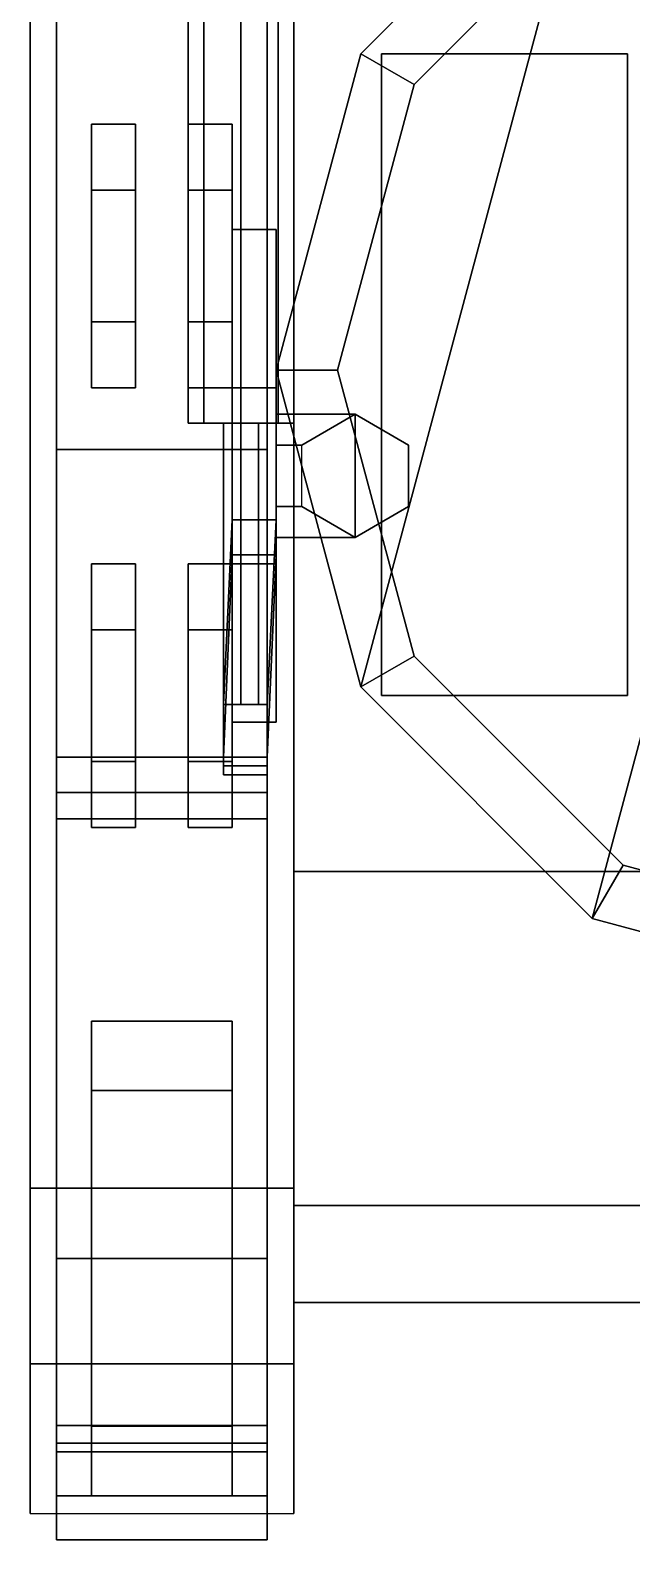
# Model space of a CAD drawing. Header units: millimetres. Extents: x -1 to 3, y -2.8 to 8.
# Drawn here: x -1 to -0.315, y -2.76 to -1.043 of the extents above; entities that cross this region are included whole.
import ezdxf

# ---------------------------------------------------------------- set-up
doc = ezdxf.new("R2010")
doc.units = ezdxf.units.MM
for name, color, linetype in [('tracks', 3, 'Continuous'), ('turret', 2, 'Continuous'), ('wheels', 2, 'Continuous')]:
    doc.layers.add(name, color=color, linetype=linetype)

msp = doc.modelspace()

# ---------------------------------------------------------------- linework, layer by layer
for points in [[(-0.7, 2.57, 0.87), (-0.7, -2.49, 0.72), (-0.7, -2.49, 1.11), (-0.7, 2.61, 1.11)], [(-0.7, 1.91, 0.49), (-0.7, -2, 0.49), (-0.7, -2.49, 0.72), (-0.7, 2.57, 0.87)], [(-1, 2.49, 1.27), (-1, -2.36, 1.12), (-1, -2.36, 1.17), (-1, 2.49, 1.32)], [(-1, 2.49, 1.32), (-1, -2.36, 1.17), (-0.7, -2.36, 1.17), (-0.7, 2.49, 1.32)], [(0.7, 1.91, 0.49), (0.7, -2, 0.49), (-0.7, -2, 0.49), (-0.7, 1.91, 0.49)], [(-0.7, -0.52, 1.11), (-0.7, -2.49, 1.11), (-0.7, -2.38, 1.4), (-0.7, -0.52, 1.4)], [(-0.7, -0.52, 1.4), (-0.7, -2.38, 1.4), (0.7, -2.38, 1.4), (0.7, -0.52, 1.4)], [(-0.82, -0.58, 0.78), (-0.8024, -0.58, 0.7376), (-0.8024, -1.49, 0.7376), (-0.82, -1.49, 0.78)], [(-0.8024, -0.58, 0.8224), (-0.82, -0.58, 0.78), (-0.82, -1.49, 0.78), (-0.8024, -1.49, 0.8224)], [(-0.8024, -0.58, 0.7376), (-0.76, -0.58, 0.72), (-0.76, -1.49, 0.72), (-0.8024, -1.49, 0.7376)], [(-0.76, -0.58, 0.84), (-0.8024, -0.58, 0.8224), (-0.8024, -1.49, 0.8224), (-0.76, -1.49, 0.84)], [(-0.76, -0.58, 0.72), (-0.7176, -0.58, 0.7376), (-0.7176, -1.49, 0.7376), (-0.76, -1.49, 0.72)], [(-0.7176, -0.58, 0.8224), (-0.76, -0.58, 0.84), (-0.76, -1.49, 0.84), (-0.7176, -1.49, 0.8224)], [(-0.7176, -0.58, 0.7376), (-0.7, -0.58, 0.78), (-0.7, -1.49, 0.78), (-0.7176, -1.49, 0.7376)], [(-0.7, -0.58, 0.78), (-0.7176, -0.58, 0.8224), (-0.7176, -1.49, 0.8224), (-0.7, -1.49, 0.78)], [(-0.77, -1.27, 0.27), (-0.77, -1.27, 0.21), (-0.77, -1.45, 0.28), (-0.77, -1.45, 0.42)], [(-0.72, -1.45, 0.42), (-0.72, -1.27, 0.27), (-0.77, -1.27, 0.27), (-0.77, -1.45, 0.42)], [(-0.72, -1.27, 0.27), (-0.72, -1.27, 0.21), (-0.77, -1.27, 0.21), (-0.77, -1.27, 0.27)], [(-0.77, -1.45, 0.28), (-0.77, -1.27, 0.21), (-0.72, -1.27, 0.21), (-0.72, -1.45, 0.28)], [(-0.72, -1.45, 0.28), (-0.72, -1.27, 0.21), (-0.72, -1.27, 0.27), (-0.72, -1.45, 0.42)], [(-0.77, -1.45, 0.42), (-0.77, -1.45, 0.28), (-0.77, -1.65, 0.28), (-0.77, -1.65, 0.42)], [(-0.77, -1.65, 0.28), (-0.77, -1.45, 0.28), (-0.72, -1.45, 0.28), (-0.72, -1.65, 0.28)], [(-0.72, -1.49, 0.42), (-0.72, -1.45, 0.42), (-0.77, -1.45, 0.42), (-0.77, -1.49, 0.42)], [(-0.72, -1.65, 0.28), (-0.72, -1.45, 0.28), (-0.72, -1.45, 0.42), (-0.72, -1.65, 0.42)], [(-0.8024, -1.49, 0.7376), (-0.76, -1.49, 0.72), (-0.7176, -1.49, 0.7376), (-0.82, -1.49, 0.78)], [(-0.82, -1.49, 0.78), (-0.7176, -1.49, 0.7376), (-0.7, -1.49, 0.78), (-0.8024, -1.49, 0.8224)], [(-0.8024, -1.49, 0.8224), (-0.7, -1.49, 0.78), (-0.7176, -1.49, 0.8224), (-0.76, -1.49, 0.84)], [(-0.78, -1.49, 0.78), (-0.76, -1.49, 0.76), (-0.76, -1.81, 0.76), (-0.78, -1.81, 0.78)], [(-0.76, -1.49, 0.8), (-0.78, -1.49, 0.78), (-0.78, -1.81, 0.78), (-0.76, -1.81, 0.8)], [(-0.72, -1.6, 0.51), (-0.72, -1.49, 0.42), (-0.77, -1.49, 0.42), (-0.77, -1.6, 0.51)], [(-0.77, -1.6, 0.51), (-0.77, -1.49, 0.42), (-0.77, -1.65, 0.42), (-0.77, -1.64, 0.49)], [(-0.76, -1.49, 0.76), (-0.74, -1.49, 0.78), (-0.74, -1.81, 0.78), (-0.76, -1.81, 0.76)], [(-0.74, -1.49, 0.78), (-0.76, -1.49, 0.8), (-0.76, -1.81, 0.8), (-0.74, -1.81, 0.78)], [(-0.6906, -1.515, 0.4106), (-0.63, -1.48, 0.35), (-0.72, -1.48, 0.35), (-0.72, -1.515, 0.4106)], [(-0.63, -1.48, 0.35), (-0.6906, -1.515, 0.2894), (-0.72, -1.515, 0.2894), (-0.72, -1.48, 0.35)], [(-0.72, -1.65, 0.42), (-0.72, -1.49, 0.42), (-0.72, -1.6, 0.51), (-0.72, -1.64, 0.49)], [(-0.6906, -1.515, 0.49), (-0.63, -1.48, 0.49), (-0.63, -1.48, 0.35), (-0.6906, -1.515, 0.41)], [(-0.63, -1.48, 0.35), (-0.63, -1.62, 0.35), (-0.6906, -1.585, 0.2894), (-0.6906, -1.515, 0.2894)], [(-0.5694, -1.515, 0.4106), (-0.5694, -1.585, 0.4106), (-0.63, -1.62, 0.35), (-0.63, -1.48, 0.35)], [(-0.63, -1.48, 0.49), (-0.5694, -1.515, 0.49), (-0.5694, -1.515, 0.4106), (-0.63, -1.48, 0.35)], [(-0.5694, -1.515, 0.49), (-0.5694, -1.585, 0.49), (-0.5694, -1.585, 0.4106), (-0.5694, -1.515, 0.4106)], [(-0.63, -1.62, 0.35), (-0.6906, -1.585, 0.4106), (-0.72, -1.585, 0.4106), (-0.72, -1.62, 0.35)], [(-0.6906, -1.585, 0.2894), (-0.63, -1.62, 0.35), (-0.72, -1.62, 0.35), (-0.72, -1.585, 0.2894)], [(-0.63, -1.62, 0.49), (-0.6906, -1.585, 0.49), (-0.6906, -1.585, 0.41), (-0.63, -1.62, 0.35)], [(-0.5694, -1.585, 0.49), (-0.63, -1.62, 0.49), (-0.63, -1.62, 0.35), (-0.5694, -1.585, 0.4106)], [(-0.73, -1.81, 0.7), (-0.72, -1.6, 0.51), (-0.77, -1.6, 0.51), (-0.78, -1.81, 0.7)], [(-0.78, -1.81, 0.7), (-0.77, -1.6, 0.51), (-0.77, -1.64, 0.49), (-0.78, -1.87, 0.7)], [(-0.72, -1.64, 0.49), (-0.72, -1.6, 0.51), (-0.73, -1.81, 0.7), (-0.73, -1.87, 0.7)], [(-0.78, -1.87, 0.7), (-0.77, -1.64, 0.49), (-0.72, -1.64, 0.49), (-0.73, -1.87, 0.7)], [(-0.77, -1.64, 0.49), (-0.77, -1.65, 0.42), (-0.72, -1.65, 0.42), (-0.72, -1.64, 0.49)], [(-0.77, -1.65, 0.28), (-0.77, -1.83, 0.21), (-0.77, -1.83, 0.27), (-0.77, -1.65, 0.42)], [(-0.77, -1.65, 0.42), (-0.77, -1.83, 0.27), (-0.72, -1.83, 0.27), (-0.72, -1.65, 0.42)], [(-0.72, -1.65, 0.28), (-0.72, -1.83, 0.21), (-0.77, -1.83, 0.21), (-0.77, -1.65, 0.28)], [(-0.72, -1.83, 0.27), (-0.72, -1.83, 0.21), (-0.72, -1.65, 0.28), (-0.72, -1.65, 0.42)], [(-0.73, -1.81, 0.81), (-0.73, -1.81, 0.7), (-0.78, -1.81, 0.7), (-0.78, -1.81, 0.81)], [(-0.78, -1.81, 0.81), (-0.78, -1.81, 0.7), (-0.78, -1.87, 0.7), (-0.78, -1.89, 0.78)], [(-0.73, -1.88, 0.81), (-0.73, -1.81, 0.81), (-0.78, -1.81, 0.81), (-0.78, -1.88, 0.81)], [(-0.78, -1.81, 0.81), (-0.78, -1.81, 0.81), (-0.78, -1.89, 0.78), (-0.78, -1.88, 0.81)], [(-0.73, -1.87, 0.7), (-0.73, -1.81, 0.7), (-0.73, -1.81, 0.81), (-0.73, -1.89, 0.78)], [(-0.73, -1.89, 0.78), (-0.73, -1.81, 0.81), (-0.73, -1.81, 0.81), (-0.73, -1.88, 0.81)], [(-0.77, -1.83, 0.27), (-0.77, -1.83, 0.21), (-0.72, -1.83, 0.21), (-0.72, -1.83, 0.27)], [(-0.78, -1.89, 0.78), (-0.78, -1.87, 0.7), (-0.73, -1.87, 0.7), (-0.73, -1.89, 0.78)], [(-0.78, -1.88, 0.81), (-0.78, -1.89, 0.78), (-0.73, -1.89, 0.78), (-0.73, -1.88, 0.81)], [(-0.7, -2.49, 0.72), (-0.7, -2, 0.49), (0.7, -2, 0.49), (0.7, -2.49, 0.72)], [(-1, -2.36, 1.12), (-1, -2.56, 1.08), (-1, -2.56, 1.13), (-1, -2.36, 1.17)], [(-1, -2.36, 1.17), (-1, -2.56, 1.13), (-0.7, -2.56, 1.13), (-0.7, -2.36, 1.17)], [(-0.7, -2.38, 1.4), (-0.7, -2.49, 1.11), (0.7, -2.49, 1.11), (0.7, -2.38, 1.4)], [(-0.7, -2.476, 1.1468), (-0.7, -2.56, 1.13), (-0.7, -2.56, 1.08), (-0.7, -2.49, 1.094)], [(-0.7, -2.49, 1.11), (-0.7, -2.49, 0.72), (0.7, -2.49, 0.72), (0.7, -2.49, 1.11)], [(-1, -2.56, 1.13), (-1, -2.73, 1.05), (-0.7, -2.73, 1.05), (-0.7, -2.56, 1.13)], [(-1, -2.56, 1.08), (-1, -2.69, 1.01), (-1, -2.73, 1.05), (-1, -2.56, 1.13)], [(-0.7, -2.56, 1.13), (-0.7, -2.73, 1.05), (-0.7, -2.69, 1.01), (-0.7, -2.56, 1.08)]]:
    msp.add_3dface(points)
at = {"layer": 'tracks'}
for points in [[(-0.73, 1.64), (-0.73, -1.87), (-0.97, -1.87), (-0.97, 1.64)], [(-0.97, 1.64), (-0.97, -1.87), (-0.97, -1.87, 0.05), (-0.97, 1.64, 0.05)], [(-0.97, 1.64, 0.05), (-0.97, -1.87, 0.05), (-0.73, -1.87, 0.05), (-0.73, 1.64, 0.05)], [(-0.73, -1.87, 0.05), (-0.73, -1.87), (-0.73, 1.64), (-0.73, 1.64, 0.05)], [(-0.97, -1.52, 0.95), (-0.97, -0.93, 1.13), (-0.97, -0.93, 1.07), (-0.97, -1.52, 0.89)], [(-0.97, -1.52, 0.89), (-0.97, -0.93, 1.07), (-0.73, -0.93, 1.07), (-0.73, -1.52, 0.89)], [(-0.73, -1.52, 0.95), (-0.73, -0.93, 1.13), (-0.97, -0.93, 1.13), (-0.97, -1.52, 0.95)], [(-0.73, -0.93, 1.07), (-0.73, -0.93, 1.13), (-0.73, -1.52, 0.95), (-0.73, -1.52, 0.89)], [(-0.97, -1.91, 0.95), (-0.97, -1.52, 0.95), (-0.97, -1.52, 0.89), (-0.97, -1.94, 0.89)], [(-0.97, -1.94, 0.89), (-0.97, -1.52, 0.89), (-0.73, -1.52, 0.89), (-0.73, -1.94, 0.89)], [(-0.73, -1.91, 0.95), (-0.73, -1.52, 0.95), (-0.97, -1.52, 0.95), (-0.97, -1.91, 0.95)], [(-0.73, -1.52, 0.89), (-0.73, -1.52, 0.95), (-0.73, -1.91, 0.95), (-0.73, -1.94, 0.89)], [(-0.73, -1.87), (-0.73, -2.66, 0.47), (-0.97, -2.66, 0.47), (-0.97, -1.87)], [(-0.97, -1.87), (-0.97, -2.66, 0.47), (-0.97, -2.63, 0.51), (-0.97, -1.87, 0.05)], [(-0.97, -1.87, 0.05), (-0.97, -2.63, 0.51), (-0.73, -2.63, 0.51), (-0.73, -1.87, 0.05)], [(-0.73, -2.63, 0.51), (-0.73, -2.66, 0.47), (-0.73, -1.87), (-0.73, -1.87, 0.05)], [(-0.97, -2.44, 1.04), (-0.97, -1.91, 0.95), (-0.97, -1.94, 0.89), (-0.97, -2.44, 0.98)], [(-0.73, -2.44, 1.04), (-0.73, -1.91, 0.95), (-0.97, -1.91, 0.95), (-0.97, -2.44, 1.04)], [(-0.73, -1.94, 0.89), (-0.73, -1.91, 0.95), (-0.73, -2.44, 1.04), (-0.73, -2.44, 0.98)], [(-0.97, -2.44, 0.98), (-0.97, -1.94, 0.89), (-0.73, -1.94, 0.89), (-0.73, -2.44, 0.98)], [(-0.73, -2.65, 0.95), (-0.73, -2.44, 1.04), (-0.97, -2.44, 1.04), (-0.97, -2.65, 0.95)], [(-0.97, -2.65, 0.95), (-0.97, -2.44, 1.04), (-0.97, -2.44, 0.98), (-0.97, -2.63, 0.9)], [(-0.97, -2.63, 0.9), (-0.97, -2.44, 0.98), (-0.73, -2.44, 0.98), (-0.73, -2.63, 0.9)], [(-0.73, -2.44, 0.98), (-0.73, -2.44, 1.04), (-0.73, -2.65, 0.95), (-0.73, -2.63, 0.9)], [(-0.97, -2.66, 0.47), (-0.97, -2.76, 0.71), (-0.97, -2.71, 0.71), (-0.97, -2.63, 0.51)], [(-0.97, -2.63, 0.51), (-0.97, -2.71, 0.71), (-0.73, -2.71, 0.71), (-0.73, -2.63, 0.51)], [(-0.97, -2.76, 0.71), (-0.97, -2.65, 0.95), (-0.97, -2.63, 0.9), (-0.97, -2.71, 0.71)], [(-0.97, -2.71, 0.71), (-0.97, -2.63, 0.9), (-0.73, -2.63, 0.9), (-0.73, -2.71, 0.71)], [(-0.73, -2.71, 0.71), (-0.73, -2.76, 0.71), (-0.73, -2.66, 0.47), (-0.73, -2.63, 0.51)], [(-0.73, -2.63, 0.9), (-0.73, -2.65, 0.95), (-0.73, -2.76, 0.71), (-0.73, -2.71, 0.71)], [(-0.73, -2.76, 0.71), (-0.73, -2.65, 0.95), (-0.97, -2.65, 0.95), (-0.97, -2.76, 0.71)], [(-0.73, -2.66, 0.47), (-0.73, -2.76, 0.71), (-0.97, -2.76, 0.71), (-0.97, -2.66, 0.47)]]:
    msp.add_3dface(points, dxfattribs=at)
at = {"layer": 'turret'}
for points in [[(-0.36, -0.8065, 1.73), (-0.6235, -1.79, 1.73), (-0.36, -2.0535, 1.73), (0, -0.71, 1.73)], [(0, -0.71, 1.73), (-0.36, -2.0535, 1.73), (0, -2.15, 1.73), (0.36, -0.8065, 1.73)], [(-0.6235, -1.07, 1.73), (-0.72, -1.43, 1.73), (-0.6235, -1.79, 1.73), (-0.36, -0.8065, 1.73)], [(-0.36, -0.8065, 1.68), (-0.6235, -1.07, 1.68), (-0.6235, -1.07, 1.73), (-0.36, -0.8065, 1.73)], [(-0.325, -0.8671, 1.55), (-0.5629, -1.105, 1.55), (-0.6235, -1.07, 1.68), (-0.36, -0.8065, 1.68)], [(-0.325, -0.8671, 1.4), (-0.5629, -1.105, 1.4), (-0.5629, -1.105, 1.55), (-0.325, -0.8671, 1.55)], [(-0.6235, -1.07, 1.68), (-0.72, -1.43, 1.68), (-0.72, -1.43, 1.73), (-0.6235, -1.07, 1.73)], [(-0.5629, -1.105, 1.55), (-0.65, -1.43, 1.55), (-0.72, -1.43, 1.68), (-0.6235, -1.07, 1.68)], [(-0.6, -1.07, 1.73), (-0.6, -1.8, 1.73), (-0.6, -1.8, 2.07), (-0.6, -1.07, 2.07)], [(-0.32, -1.07, 2.07), (-0.32, -1.07, 1.73), (-0.6, -1.07, 1.73), (-0.6, -1.07, 2.07)], [(-0.6, -1.07, 2.07), (-0.6, -1.8, 2.07), (-0.32, -1.8, 2.07), (-0.32, -1.07, 2.07)], [(-0.32, -1.8, 2.07), (-0.32, -1.8, 1.73), (-0.32, -1.07, 1.73), (-0.32, -1.07, 2.07)], [(-0.5629, -1.105, 1.4), (-0.65, -1.43, 1.4), (-0.65, -1.43, 1.55), (-0.5629, -1.105, 1.55)], [(-0.72, -1.43, 1.68), (-0.6235, -1.79, 1.68), (-0.6235, -1.79, 1.73), (-0.72, -1.43, 1.73)], [(-0.65, -1.43, 1.55), (-0.5629, -1.755, 1.55), (-0.6235, -1.79, 1.68), (-0.72, -1.43, 1.68)], [(-0.65, -1.43, 1.4), (-0.5629, -1.755, 1.4), (-0.5629, -1.755, 1.55), (-0.65, -1.43, 1.55)], [(-0.5629, -1.755, 1.55), (-0.325, -1.9929, 1.55), (-0.36, -2.0535, 1.68), (-0.6235, -1.79, 1.68)], [(-0.5629, -1.755, 1.4), (-0.325, -1.9929, 1.4), (-0.325, -1.9929, 1.55), (-0.5629, -1.755, 1.55)], [(-0.6235, -1.79, 1.68), (-0.36, -2.0535, 1.68), (-0.36, -2.0535, 1.73), (-0.6235, -1.79, 1.73)], [(-0.6, -1.8, 2.07), (-0.6, -1.8, 1.73), (-0.32, -1.8, 1.73), (-0.32, -1.8, 2.07)], [(-0.325, -1.9929, 1.55), (0, -2.08, 1.55), (0, -2.15, 1.68), (-0.36, -2.0535, 1.68)], [(-0.325, -1.9929, 1.4), (0, -2.08, 1.4), (0, -2.08, 1.55), (-0.325, -1.9929, 1.55)], [(-0.36, -2.0535, 1.68), (0, -2.15, 1.68), (0, -2.15, 1.73), (-0.36, -2.0535, 1.73)]]:
    msp.add_3dface(points, dxfattribs=at)
at = {"layer": 'wheels'}
for points in [[(-0.93, -1.225, 0.1101), (-0.93, -1.375, 0.1101), (-0.93, -1.45, 0.24), (-0.93, -1.15, 0.24)], [(-0.93, -1.225, 0.1101), (-0.93, -1.15, 0.24), (-0.88, -1.15, 0.24), (-0.88, -1.225, 0.1101)], [(-0.93, -1.15, 0.24), (-0.93, -1.45, 0.24), (-0.93, -1.375, 0.3699), (-0.93, -1.225, 0.3699)], [(-0.93, -1.15, 0.24), (-0.93, -1.225, 0.3699), (-0.88, -1.225, 0.3699), (-0.88, -1.15, 0.24)], [(-0.88, -1.15, 0.24), (-0.88, -1.45, 0.24), (-0.88, -1.375, 0.1101), (-0.88, -1.225, 0.1101)], [(-0.88, -1.225, 0.3699), (-0.88, -1.375, 0.3699), (-0.88, -1.45, 0.24), (-0.88, -1.15, 0.24)], [(-0.82, -1.225, 0.1101), (-0.82, -1.15, 0.24), (-0.77, -1.15, 0.24), (-0.77, -1.225, 0.1101)], [(-0.82, -1.225, 0.1101), (-0.82, -1.375, 0.1101), (-0.82, -1.45, 0.24), (-0.82, -1.15, 0.24)], [(-0.82, -1.15, 0.24), (-0.82, -1.225, 0.3699), (-0.77, -1.225, 0.3699), (-0.77, -1.15, 0.24)], [(-0.82, -1.15, 0.24), (-0.82, -1.45, 0.24), (-0.82, -1.375, 0.3699), (-0.82, -1.225, 0.3699)], [(-0.77, -1.15, 0.24), (-0.77, -1.45, 0.24), (-0.77, -1.375, 0.1101), (-0.77, -1.225, 0.1101)], [(-0.77, -1.225, 0.3699), (-0.77, -1.375, 0.3699), (-0.77, -1.45, 0.24), (-0.77, -1.15, 0.24)], [(-0.93, -1.375, 0.1101), (-0.93, -1.225, 0.1101), (-0.88, -1.225, 0.1101), (-0.88, -1.375, 0.1101)], [(-0.93, -1.225, 0.3699), (-0.93, -1.375, 0.3699), (-0.88, -1.375, 0.3699), (-0.88, -1.225, 0.3699)], [(-0.82, -1.375, 0.1101), (-0.82, -1.225, 0.1101), (-0.77, -1.225, 0.1101), (-0.77, -1.375, 0.1101)], [(-0.82, -1.225, 0.3699), (-0.82, -1.375, 0.3699), (-0.77, -1.375, 0.3699), (-0.77, -1.225, 0.3699)], [(-0.93, -1.45, 0.24), (-0.93, -1.375, 0.1101), (-0.88, -1.375, 0.1101), (-0.88, -1.45, 0.24)], [(-0.93, -1.375, 0.3699), (-0.93, -1.45, 0.24), (-0.88, -1.45, 0.24), (-0.88, -1.375, 0.3699)], [(-0.82, -1.45, 0.24), (-0.82, -1.375, 0.1101), (-0.77, -1.375, 0.1101), (-0.77, -1.45, 0.24)], [(-0.82, -1.375, 0.3699), (-0.82, -1.45, 0.24), (-0.77, -1.45, 0.24), (-0.77, -1.375, 0.3699)], [(-0.93, -1.725, 0.1101), (-0.93, -1.65, 0.24), (-0.88, -1.65, 0.24), (-0.88, -1.725, 0.1101)], [(-0.93, -1.725, 0.1101), (-0.93, -1.875, 0.1101), (-0.93, -1.95, 0.24), (-0.93, -1.65, 0.24)], [(-0.93, -1.65, 0.24), (-0.93, -1.725, 0.3699), (-0.88, -1.725, 0.3699), (-0.88, -1.65, 0.24)], [(-0.93, -1.65, 0.24), (-0.93, -1.95, 0.24), (-0.93, -1.875, 0.3699), (-0.93, -1.725, 0.3699)], [(-0.88, -1.65, 0.24), (-0.88, -1.95, 0.24), (-0.88, -1.875, 0.1101), (-0.88, -1.725, 0.1101)], [(-0.88, -1.725, 0.3699), (-0.88, -1.875, 0.3699), (-0.88, -1.95, 0.24), (-0.88, -1.65, 0.24)], [(-0.82, -1.725, 0.1101), (-0.82, -1.875, 0.1101), (-0.82, -1.95, 0.24), (-0.82, -1.65, 0.24)], [(-0.82, -1.725, 0.1101), (-0.82, -1.65, 0.24), (-0.77, -1.65, 0.24), (-0.77, -1.725, 0.1101)], [(-0.82, -1.65, 0.24), (-0.82, -1.95, 0.24), (-0.82, -1.875, 0.3699), (-0.82, -1.725, 0.3699)], [(-0.82, -1.65, 0.24), (-0.82, -1.725, 0.3699), (-0.77, -1.725, 0.3699), (-0.77, -1.65, 0.24)], [(-0.77, -1.65, 0.24), (-0.77, -1.95, 0.24), (-0.77, -1.875, 0.1101), (-0.77, -1.725, 0.1101)], [(-0.77, -1.725, 0.3699), (-0.77, -1.875, 0.3699), (-0.77, -1.95, 0.24), (-0.77, -1.65, 0.24)], [(-0.93, -1.875, 0.1101), (-0.93, -1.725, 0.1101), (-0.88, -1.725, 0.1101), (-0.88, -1.875, 0.1101)], [(-0.93, -1.725, 0.3699), (-0.93, -1.875, 0.3699), (-0.88, -1.875, 0.3699), (-0.88, -1.725, 0.3699)], [(-0.82, -1.875, 0.1101), (-0.82, -1.725, 0.1101), (-0.77, -1.725, 0.1101), (-0.77, -1.875, 0.1101)], [(-0.82, -1.725, 0.3699), (-0.82, -1.875, 0.3699), (-0.77, -1.875, 0.3699), (-0.77, -1.725, 0.3699)], [(-0.93, -1.95, 0.24), (-0.93, -1.875, 0.1101), (-0.88, -1.875, 0.1101), (-0.88, -1.95, 0.24)], [(-0.93, -1.875, 0.3699), (-0.93, -1.95, 0.24), (-0.88, -1.95, 0.24), (-0.88, -1.875, 0.3699)], [(-0.82, -1.95, 0.24), (-0.82, -1.875, 0.1101), (-0.77, -1.875, 0.1101), (-0.77, -1.95, 0.24)], [(-0.82, -1.875, 0.3699), (-0.82, -1.95, 0.24), (-0.77, -1.95, 0.24), (-0.77, -1.875, 0.3699)], [(-0.77, -2.2491, 0.9009), (-0.77, -2.17, 0.71), (-0.93, -2.17, 0.71), (-0.93, -2.2491, 0.9009)], [(-0.77, -2.17, 0.71), (-0.77, -2.2491, 0.5191), (-0.93, -2.2491, 0.5191), (-0.93, -2.17, 0.71)], [(-0.93, -2.44, 0.98), (-0.93, -2.2491, 0.9009), (-0.93, -2.17, 0.71), (-0.93, -2.6309, 0.9009)], [(-0.93, -2.6309, 0.9009), (-0.93, -2.17, 0.71), (-0.93, -2.2491, 0.5191), (-0.93, -2.71, 0.71)], [(-0.77, -2.17, 0.71), (-0.77, -2.6309, 0.5191), (-0.77, -2.44, 0.44), (-0.77, -2.2491, 0.5191)], [(-0.77, -2.2491, 0.9009), (-0.77, -2.71, 0.71), (-0.77, -2.6309, 0.5191), (-0.77, -2.17, 0.71)], [(-0.77, -2.44, 0.98), (-0.77, -2.2491, 0.9009), (-0.93, -2.2491, 0.9009), (-0.93, -2.44, 0.98)], [(-0.77, -2.2491, 0.5191), (-0.77, -2.44, 0.44), (-0.93, -2.44, 0.44), (-0.93, -2.2491, 0.5191)], [(-0.93, -2.71, 0.71), (-0.93, -2.2491, 0.5191), (-0.93, -2.44, 0.44), (-0.93, -2.6309, 0.5191)], [(-0.77, -2.44, 0.98), (-0.77, -2.6309, 0.9009), (-0.77, -2.71, 0.71), (-0.77, -2.2491, 0.9009)], [(-0.77, -2.6309, 0.9009), (-0.77, -2.44, 0.98), (-0.93, -2.44, 0.98), (-0.93, -2.6309, 0.9009)], [(-0.77, -2.44, 0.44), (-0.77, -2.6309, 0.5191), (-0.93, -2.6309, 0.5191), (-0.93, -2.44, 0.44)], [(-0.77, -2.71, 0.71), (-0.77, -2.6309, 0.9009), (-0.93, -2.6309, 0.9009), (-0.93, -2.71, 0.71)], [(-0.77, -2.6309, 0.5191), (-0.77, -2.71, 0.71), (-0.93, -2.71, 0.71), (-0.93, -2.6309, 0.5191)]]:
    msp.add_3dface(points, dxfattribs=at)

doc.saveas('drawing.dxf')
